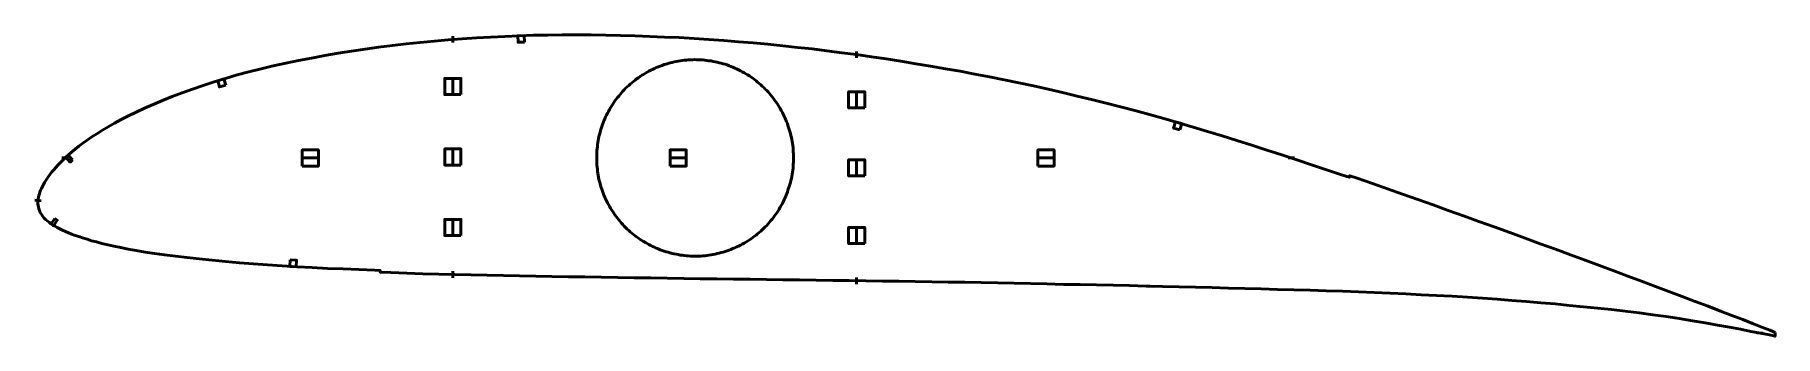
# Model space of a CAD drawing. Header units: metres. Extents: x -4 to 1074, y -110 to 76.
import ezdxf

# ---------------------------------------------------------------- set-up
doc = ezdxf.new("R2010")
doc.units = ezdxf.units.M
doc.layers.add('Layer', color=1, linetype='Continuous', lineweight=50)

msp = doc.modelspace()

# ---------------------------------------------------------------- linework, layer by layer
at = {"layer": 'Layer'}
for p, q in [((255, 71.3), (255, 75.3)), ((505, 61.9), (505, 65.9)), ((405, 60.8), (405, 61.3)), ((255, 49.7), (255, 38.7)), ((505, 41.4), (505, 30.4)), ((17.1, 0), (13.1, 0)), ((172.3, 0), (161.3, 0)), ((255, 6.1), (255, -4.9)), ((344.1, 0), (343.6, 0)), ((400, 0), (389, 0)), ((465.9, 0), (466.4, 0)), ((505, -0.6), (505, -11.6)), ((627.7, 0), (616.7, 0)), ((772, 0), (776, 0)), ((0.3, -26.5), (-3.7, -26.2)), ((255, -37.5), (255, -48.5)), ((505, -42.5), (505, -53.5)), ((405, -60.8), (405, -61.3)), ((255, -70.1), (255, -74.1)), ((505, -74), (505, -78)), ((684.7, -79.2), (688.7, -79.5)), ((999.3, -79.4), (999.1, -79.9)), ((994.7, -96.1), (994.6, -96.6)), ((1036.7, -93.6), (1036.5, -94.1)), ((1034.2, -102.3), (1034.1, -102.8)), ((1053.9, -105.9), (1053.8, -106.4)), ((1055.4, -100.8), (1055.2, -101.2)), ((1062.2, -108.2), (1066.2, -108.5))]:
    msp.add_line(p, q, dxfattribs=at)
for points in [[(1073.6, -107.9), (1070.3, -106.6), (1065.2, -104.6), (1059.6, -102.4), (1053.5, -100), (1046.8, -97.5), (1039.6, -94.7), (1032, -91.8), (1024.1, -88.8), (1015.9, -85.7), (1007.7, -82.6), (999.4, -79.5), (990.9, -76.3), (982.4, -73.1), (973.7, -69.8), (964.9, -66.6), (955.9, -63.3), (946.8, -59.9), (937.5, -56.5), (928.1, -53.1), (918.7, -49.6), (909.2, -46.2), (899.7, -42.7), (890.2, -39.3), (880.7, -35.9), (871.2, -32.5), (861.8, -29.1), (852.3, -25.7), (842.9, -22.4), (833.6, -19.1), (824.2, -15.8), (814.9, -12.6), (810.2, -11), (809.9, -12), (805.2, -10.4), (795.9, -7.3), (786.6, -4.2), (777.4, -1.1), (768.1, 1.9), (758.8, 4.9), (749.6, 7.9), (740.4, 10.8), (731.3, 13.6), (722.2, 16.4), (713.2, 19.1), (704.2, 21.7), (695.2, 24.3), (686.2, 26.8), (677.2, 29.3), (668.3, 31.6), (659.4, 33.9), (650.4, 36.2), (641.4, 38.3), (632.5, 40.5), (623.5, 42.5), (614.4, 44.5), (605.4, 46.4), (596.3, 48.3), (587.3, 50.1), (578.2, 51.9), (569.1, 53.6), (559.9, 55.2), (550.8, 56.8), (541.6, 58.3), (532.4, 59.8), (523.2, 61.2), (514.1, 62.6), (504.9, 63.9), (495.8, 65.1), (486.6, 66.3), (477.5, 67.4), (468.3, 68.4), (459.2, 69.4), (450.1, 70.3), (440.9, 71.2), (431.8, 71.9), (422.7, 72.7), (413.5, 73.3), (404.4, 73.9), (395.2, 74.4), (386.1, 74.8), (377, 75.2), (367.9, 75.5), (358.8, 75.8), (349.7, 76), (340.6, 76.1), (331.6, 76.1), (322.7, 76.1), (313.7, 76), (304.9, 75.9), (296.1, 75.6), (287.2, 75.2), (278.4, 74.8), (269.7, 74.3), (260.9, 73.7), (252.2, 73), (243.5, 72.3), (234.8, 71.5), (226.2, 70.6), (217.6, 69.6), (209.1, 68.5), (200.7, 67.3), (192.3, 66.1), (184, 64.8), (175.8, 63.3), (167.6, 61.8), (159.6, 60.3), (151.7, 58.6), (143.9, 56.9), (136.3, 55.1), (128.8, 53.2), (121.5, 51.3), (114.4, 49.2), (107.4, 47.1), (100.5, 44.9), (93.9, 42.6), (87.5, 40.3), (81.3, 37.9), (75.3, 35.5), (69.6, 33.1), (64.2, 30.7), (59.1, 28.4), (54.3, 26), (49.8, 23.7), (45.6, 21.4), (41.7, 19.2), (38.1, 17.1), (34.7, 15), (31.6, 13), (28.7, 11), (26, 9.1), (23.6, 7.2), (21.3, 5.4), (19.1, 3.6), (17.2, 1.9), (15.3, 0.3), (13.7, -1.3), (12.1, -2.9), (10.6, -4.4), (9.3, -5.9), (8, -7.3), (6.9, -8.7), (5.8, -10.1), (4.8, -11.4), (3.9, -12.7), (3.1, -14), (2.3, -15.2), (1.6, -16.4), (1, -17.7), (0.4, -18.9), (-0.1, -20), (-0.5, -21.1), (-0.9, -22.2), (-1.2, -23.3), (-1.4, -24.3), (-1.6, -25.4), (-1.7, -26.4), (-1.8, -27.4), (-1.8, -28.4), (-1.7, -29.4), (-1.5, -30.4), (-1.3, -31.4), (-0.9, -32.4), (-0.5, -33.3), (0, -34.3), (0.6, -35.3), (1.3, -36.2), (2.1, -37.2), (3, -38.1), (4, -39), (5.1, -39.8), (6.2, -40.7), (7.4, -41.5), (8.8, -42.3), (10.2, -43.1), (11.8, -43.9), (13.4, -44.7), (15.2, -45.5), (17.1, -46.3), (19.1, -47.1), (21.2, -47.9), (23.5, -48.7), (25.9, -49.5), (28.6, -50.3), (31.4, -51.2), (34.5, -52), (37.8, -52.9), (41.4, -53.7), (45.3, -54.6), (49.5, -55.5), (54.1, -56.4), (59.1, -57.3), (64.5, -58.2), (70.3, -59.1), (76.6, -60), (83.4, -60.8), (90.5, -61.7), (98.1, -62.5), (106.1, -63.3), (114.4, -64.1), (122.9, -64.9), (131.6, -65.6), (140.4, -66.2), (149.4, -66.8), (158.6, -67.3), (168, -67.8), (177.5, -68.3), (187.1, -68.7), (196.9, -69.1), (206.7, -69.5), (210, -69.6), (210, -70.6), (216.6, -70.9), (226.5, -71.2), (236.4, -71.6), (246.3, -71.9), (256.3, -72.1), (266.3, -72.4), (276.3, -72.6), (286.3, -72.8), (296.3, -73), (306.4, -73.2), (316.4, -73.4), (326.6, -73.5), (336.7, -73.6), (346.9, -73.8), (357.1, -74), (367.3, -74.1), (377.5, -74.2), (387.8, -74.4), (398, -74.5), (408.2, -74.7), (418.5, -74.8), (428.7, -75), (439, -75.1), (449.2, -75.2), (459.4, -75.4), (469.7, -75.5), (479.9, -75.7), (490.2, -75.8), (500.4, -75.9), (510.7, -76.1), (520.9, -76.2), (531.1, -76.3), (541.3, -76.5), (551.5, -76.6), (561.7, -76.8), (571.9, -76.9), (582.1, -77.1), (592.3, -77.3), (602.5, -77.5), (612.7, -77.7), (622.8, -77.9), (633.1, -78.2), (643.3, -78.4), (653.5, -78.6), (663.7, -78.8), (673.9, -79), (684.2, -79.3), (694.4, -79.5), (704.6, -79.7), (714.8, -80), (725, -80.2), (735.1, -80.5), (745.2, -80.7), (755.4, -81), (765.5, -81.3), (775.7, -81.6), (785.7, -81.9), (795.7, -82.2), (805.7, -82.5), (815.6, -82.9), (825.4, -83.2), (835.2, -83.6), (844.9, -84.1), (854.5, -84.6), (864, -85.1), (873.6, -85.6), (883, -86.2), (892.3, -86.7), (901.4, -87.4), (910.5, -88.1), (919.5, -88.8), (928.5, -89.6), (937.3, -90.3), (946.1, -91.2), (954.9, -92.1), (963.6, -92.9), (972.2, -93.8), (980.7, -94.8), (989.3, -95.9), (997.8, -97), (1006.1, -98.1), (1014.2, -99.4), (1022.3, -100.7), (1030.2, -102.1), (1037.9, -103.4), (1045.2, -104.7), (1052.1, -106), (1058.5, -107.3), (1064.5, -108.4), (1070.1, -109.5), (1073.5, -110.3)], [(465.9, 0), (465.9, 1.3), (465.9, 2.6), (465.8, 3.8), (465.7, 5.1), (465.6, 6.4), (465.5, 7.6), (465.3, 8.9), (465.1, 10.2), (464.8, 11.4), (464.6, 12.7), (464.3, 13.9), (464, 15.2), (463.7, 16.4), (463.3, 17.6), (462.9, 18.8), (462.5, 20), (462.1, 21.2), (461.6, 22.4), (461.1, 23.6), (460.6, 24.8), (460.1, 25.9), (459.5, 27.1), (459, 28.2), (458.3, 29.4), (457.7, 30.5), (457.1, 31.6), (456.4, 32.7), (455.7, 33.7), (455, 34.8), (454.2, 35.8), (453.5, 36.8), (452.7, 37.8), (451.9, 38.8), (451, 39.8), (450.2, 40.8), (449.3, 41.7), (448.4, 42.6), (447.5, 43.5), (446.6, 44.4), (445.6, 45.3), (444.7, 46.1), (443.7, 46.9), (442.7, 47.7), (441.7, 48.5), (440.7, 49.3), (439.6, 50), (438.6, 50.7), (437.5, 51.4), (436.4, 52.1), (435.3, 52.7), (434.2, 53.3), (433, 53.9), (431.9, 54.5), (430.7, 55.1), (429.6, 55.6), (428.4, 56.1), (427.2, 56.6), (426, 57), (424.8, 57.5), (423.6, 57.9), (422.4, 58.2), (421.1, 58.6), (419.9, 58.9), (418.6, 59.2), (417.4, 59.5), (416.1, 59.7), (414.9, 60), (413.6, 60.1), (412.3, 60.3), (411.1, 60.5), (409.8, 60.6), (408.5, 60.7), (407.2, 60.7), (406, 60.7), (404.7, 60.8), (403.4, 60.7), (402.1, 60.7), (400.8, 60.6), (399.6, 60.5), (398.3, 60.4), (397, 60.2), (395.8, 60.1), (394.5, 59.8), (393.2, 59.6), (392, 59.4), (390.7, 59.1), (389.5, 58.8), (388.3, 58.4), (387, 58.1), (385.8, 57.7), (384.6, 57.2), (383.4, 56.8), (382.2, 56.3), (381, 55.9), (379.8, 55.3), (378.7, 54.8), (377.5, 54.2), (376.4, 53.6), (375.3, 53), (374.2, 52.4), (373.1, 51.7), (372, 51.1), (370.9, 50.4), (369.9, 49.6), (368.8, 48.9), (367.8, 48.1), (366.8, 47.3), (365.8, 46.5), (364.8, 45.7), (363.9, 44.8), (362.9, 44), (362, 43.1), (361.1, 42.2), (360.2, 41.2), (359.4, 40.3), (358.6, 39.3), (357.7, 38.3), (356.9, 37.3), (356.2, 36.3), (355.4, 35.3), (354.7, 34.2), (354, 33.2), (353.3, 32.1), (352.6, 31), (352, 29.9), (351.3, 28.8), (350.8, 27.7), (350.2, 26.5), (349.6, 25.4), (349.1, 24.2), (348.6, 23), (348.1, 21.8), (347.7, 20.6), (347.3, 19.4), (346.9, 18.2), (346.5, 17), (346.2, 15.8), (345.8, 14.5), (345.5, 13.3), (345.3, 12), (345, 10.8), (344.8, 9.5), (344.6, 8.3), (344.5, 7), (344.3, 5.7), (344.2, 4.5), (344.1, 3.2), (344.1, 1.9), (344.1, 0.6), (344.1, -0.6), (344.1, -1.9), (344.1, -3.2), (344.2, -4.5), (344.3, -5.7), (344.5, -7), (344.6, -8.3), (344.8, -9.5), (345, -10.8), (345.3, -12), (345.5, -13.3), (345.8, -14.5), (346.2, -15.8), (346.5, -17), (346.9, -18.2), (347.3, -19.4), (347.7, -20.6), (348.1, -21.8), (348.6, -23), (349.1, -24.2), (349.6, -25.4), (350.2, -26.5), (350.8, -27.7), (351.3, -28.8), (352, -29.9), (352.6, -31), (353.3, -32.1), (354, -33.2), (354.7, -34.2), (355.4, -35.3), (356.2, -36.3), (356.9, -37.3), (357.7, -38.3), (358.6, -39.3), (359.4, -40.3), (360.2, -41.2), (361.1, -42.2), (362, -43.1), (362.9, -44), (363.9, -44.8), (364.8, -45.7), (365.8, -46.5), (366.8, -47.3), (367.8, -48.1), (368.8, -48.9), (369.9, -49.6), (370.9, -50.4), (372, -51.1), (373.1, -51.7), (374.2, -52.4), (375.3, -53), (376.4, -53.6), (377.5, -54.2), (378.7, -54.8), (379.8, -55.3), (381, -55.9), (382.2, -56.3), (383.4, -56.8), (384.6, -57.2), (385.8, -57.7), (387, -58.1), (388.3, -58.4), (389.5, -58.8), (390.7, -59.1), (392, -59.4), (393.2, -59.6), (394.5, -59.8), (395.8, -60.1), (397, -60.2), (398.3, -60.4), (399.6, -60.5), (400.8, -60.6), (402.1, -60.7), (403.4, -60.7), (404.7, -60.8), (406, -60.7), (407.2, -60.7), (408.5, -60.7), (409.8, -60.6), (411.1, -60.5), (412.3, -60.3), (413.6, -60.1), (414.9, -60), (416.1, -59.7), (417.4, -59.5), (418.6, -59.2), (419.9, -58.9), (421.1, -58.6), (422.4, -58.2), (423.6, -57.9), (424.8, -57.5), (426, -57), (427.2, -56.6), (428.4, -56.1), (429.6, -55.6), (430.7, -55.1), (431.9, -54.5), (433, -53.9), (434.2, -53.3), (435.3, -52.7), (436.4, -52.1), (437.5, -51.4), (438.6, -50.7), (439.6, -50), (440.7, -49.3), (441.7, -48.5), (442.7, -47.7), (443.7, -46.9), (444.7, -46.1), (445.6, -45.3), (446.6, -44.4), (447.5, -43.5), (448.4, -42.6), (449.3, -41.7), (450.2, -40.8), (451, -39.8), (451.9, -38.8), (452.7, -37.8), (453.5, -36.8), (454.2, -35.8), (455, -34.8), (455.7, -33.7), (456.4, -32.7), (457.1, -31.6), (457.7, -30.5), (458.3, -29.4), (459, -28.2), (459.5, -27.1), (460.1, -25.9), (460.6, -24.8), (461.1, -23.6), (461.6, -22.4), (462.1, -21.2), (462.5, -20), (462.9, -18.8), (463.3, -17.6), (463.7, -16.4), (464, -15.2), (464.3, -13.9), (464.6, -12.7), (464.8, -11.4), (465.1, -10.2), (465.3, -8.9), (465.5, -7.6), (465.6, -6.4), (465.7, -5.1), (465.8, -3.8), (465.9, -2.6), (465.9, -1.3), (465.9, 0)]]:
    msp.add_lwpolyline(points, close=True, dxfattribs=at)
for points in [[(299.4, 71.7), (295.4, 71.6), (295.2, 75.6), (299.2, 75.7), (299.4, 71.7)], [(114.5, 45.1), (110.6, 43.9), (109.5, 47.7), (113.3, 48.9), (114.5, 45.1)], [(260, 39.2), (250, 39.2), (250, 49.2), (260, 49.2), (260, 39.2)], [(510, 30.9), (500, 30.9), (500, 40.9), (510, 40.9), (510, 30.9)], [(705, 17.3), (701.2, 18.4), (702.3, 22.3), (706.2, 21.2), (705, 17.3)], [(19.7, -1.2), (18.2, -2.6), (15.5, 0.4), (17, 1.7), (19.7, -1.2)], [(161.8, -5), (161.8, 5), (171.8, 5), (171.8, -5), (161.8, -5)], [(260, -4.4), (250, -4.4), (250, 5.6), (260, 5.6), (260, -4.4)], [(389.5, -5), (389.5, 5), (399.5, 5), (399.5, -5), (389.5, -5)], [(617.2, -5), (617.2, 5), (627.2, 5), (627.2, -5), (617.2, -5)], [(510, -11.1), (500, -11.1), (500, -1.1), (510, -1.1), (510, -11.1)], [(8.6, -37.5), (10.2, -38.6), (8, -41.9), (6.4, -40.8), (8.6, -37.5)], [(260, -48), (250, -48), (250, -38), (260, -38), (260, -48)], [(510, -53), (500, -53), (500, -43), (510, -43), (510, -53)], [(154.3, -63.1), (158.3, -63.3), (158.1, -67.3), (154.1, -67.1), (154.3, -63.1)]]:
    msp.add_lwpolyline(points, dxfattribs=at)

doc.saveas('drawing.dxf')
